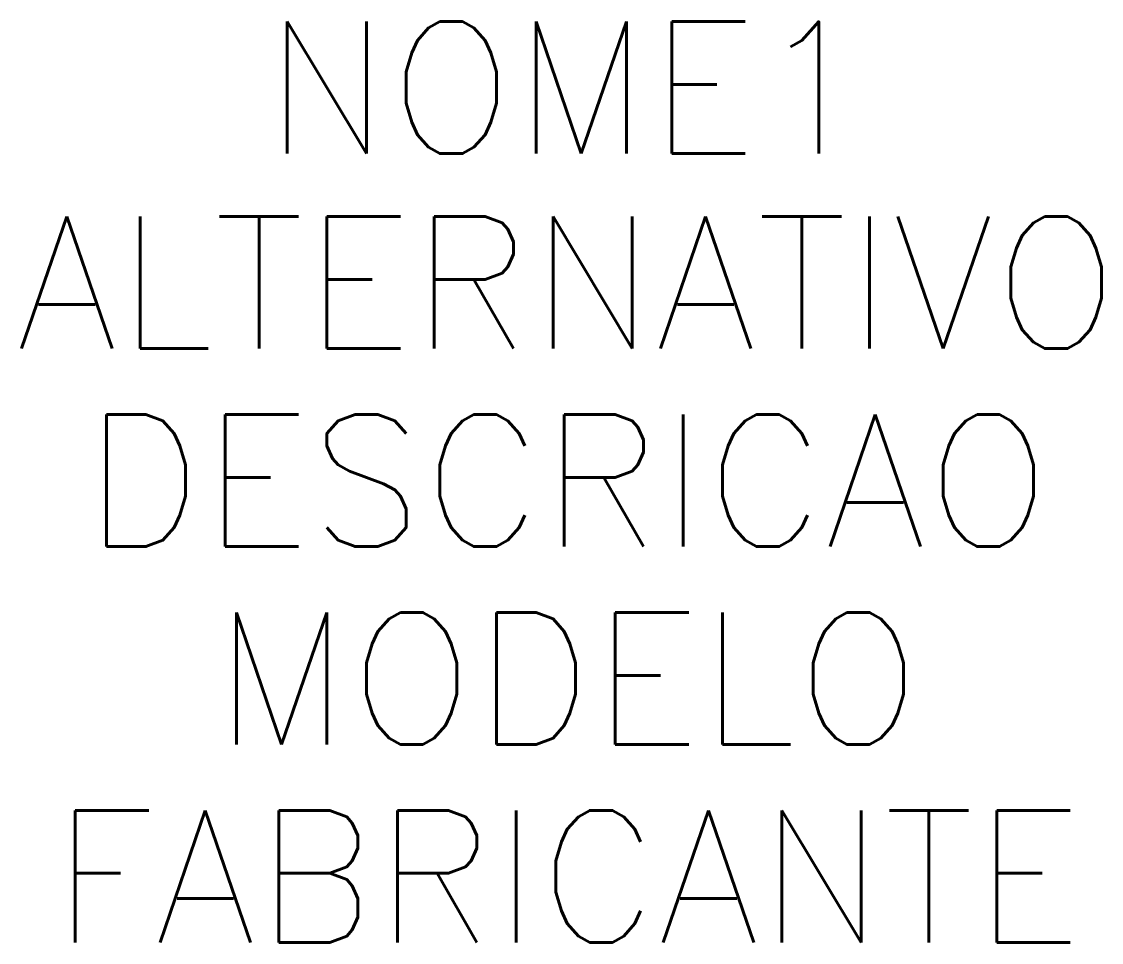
# Model space of a CAD drawing. Extents: x 261.7 to 278.1, y 183 to 197.
import ezdxf
from ezdxf.enums import TextEntityAlignment as Align

# ---------------------------------------------------------------- set-up
doc = ezdxf.new("R2010")
doc.units = 0
doc.header["$MEASUREMENT"] = 0
doc.layers.get('0').update_dxf_attribs({"linetype": 'CONTINUOUS'})
doc.styles.add('ROMANS', font='romans')

msp = doc.modelspace()

# ---------------------------------------------------------------- texts
at = {"color": 2, "lineweight": -3, "style": 'ROMANS'}
for tag, text, p in [('NOME1', 'NOME DA MÁSCARA', (270, 195.956)), ('ALTERNATIVO', 'NOME ALTERNATIVO', (270, 193)), ('DESCRICAO', '', (270, 190)), ('MODELO', '', (270, 187)), ('FABRICANTE', '', (270, 184))]:
    msp.add_attdef(tag, text=text, height=2, dxfattribs=at).set_placement(p, align=Align.MIDDLE_CENTER)

doc.saveas('drawing.dxf')
